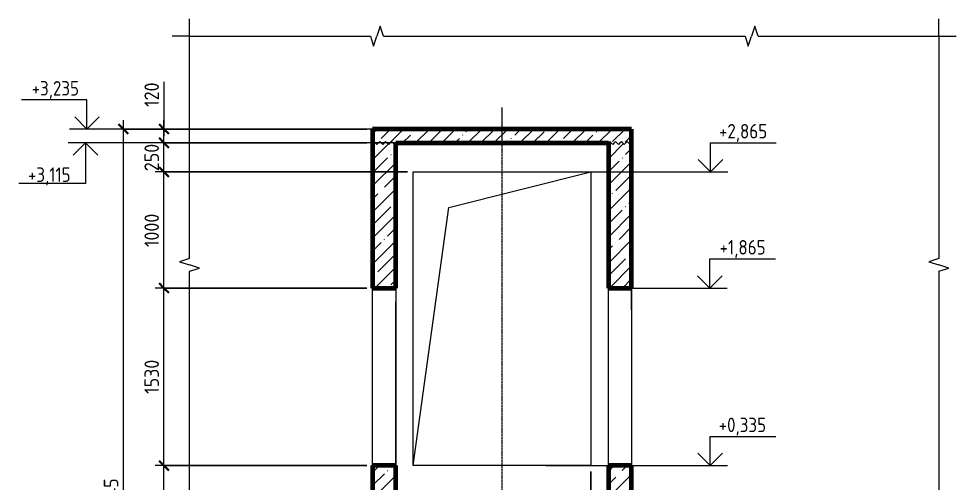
# Model space of a CAD drawing. Header units: millimetres. Extents: x -39853 to 12393, y -4903 to 80275.
# Drawn here: x -29423 to -21350, y 191 to 4185 of the extents above; entities that cross this region are included whole.
import ezdxf

# ---------------------------------------------------------------- set-up
doc = ezdxf.new("R2010")
doc.units = ezdxf.units.MM
doc.linetypes.add('02 Штрихпунктирная _20 мм_', pattern=[25, 20, -2.5, 0, -2.5])
for name, color, linetype, lineweight in [('AA_Dim', 7, 'Continuous', 9), ('AA_Dim-50', 7, 'Continuous', 9), ('AA_Oformlenie', 7, 'Continuous', 9), ('AA_Vinoska', 7, 'Continuous', 9), ('AA_Visotnaya otmetka', 7, 'Continuous', 9), ('AF_Okno', 7, 'Continuous', 20), ('AF_Perekritie', 7, 'Continuous', 60), ('AF_Perekritie_Опалубка', 253, 'Continuous', 20), ('AF_Stena', 7, 'Continuous', 20), ('AF_Stena_Опалубка', 253, 'Continuous', 20), ('Оси', 7, 'Continuous', 9)]:
    doc.layers.add(name, color=color, linetype=linetype, lineweight=lineweight)
doc.styles.add('ISOCPEUR_1', font='isocpeur.ttf', dxfattribs={"width": 0.85, "height": 125})
doc.styles.add('ISOCPEUR_4', font='isocpeur.ttf', dxfattribs={"width": 0.9, "height": 125})
doc.dimstyles.new('00_Точн_3_знака__прозр_', dxfattribs={"dimscale": 304.8, "dimtxt": 124.497647, "dimasz": 0.278871, "dimexe": 0.246063, "dimexo": 0.164042, "dimgap": 0.016404, "dimtad": 1, "dimdec": 3, "dimrnd": 0.001, "dimdsep": 46, "dimtxsty": 'ISOCPEUR_4', "dimblk1": 'OBLIQUE', "dimblk2": 'OBLIQUE', "dimsah": 1, "dimcen": 0.09, "dimdle": 0.246063, "dimazin": 0, "dimtfac": 1, "dimtdec": 4, "dimtix": 1, "dimtmove": 1, "dimatfit": 3, "dimfxl": 1, "dimtvp": 1, "dimtolj": 1, "dimtzin": 0, "dimlwd": 18, "dimlwe": 18, "dimarcsym": 2})
doc.dimstyles.new('00_Точн_3_знака__прозр__1', dxfattribs={"dimscale": 304.8, "dimtxt": 124.497647, "dimasz": 0.278871, "dimexe": 0.246063, "dimexo": 0.164042, "dimgap": 0.016404, "dimtad": 1, "dimdec": 3, "dimrnd": 0.001, "dimdsep": 46, "dimtxsty": 'ISOCPEUR_4', "dimblk1": 'OBLIQUE', "dimblk2": 'OBLIQUE', "dimsah": 1, "dimcen": 0.09, "dimdle": 0.246063, "dimazin": 0, "dimtfac": 1, "dimtdec": 4, "dimtix": 1, "dimtmove": 0, "dimatfit": 3, "dimfxl": 1, "dimtvp": 1, "dimtolj": 1, "dimtzin": 0, "dimlwd": 18, "dimlwe": 18, "dimarcsym": 2})
pattern_1 = [(45, (-26049.96, 825), (-112.253, 112.253), []), (45, (-25937.71, 825), (-112.253, 112.253), [198.438, -39.688, 1.676, -38.011])]

# ---------------------------------------------------------------- blocks, each defined once
blk = doc.blocks.new('231_Отверстие прямоугольное в стене _Окно_Стена_ - Отверстие прямоугольное с обрамлением-4186306-1-1 Опалубка')
at = {"layer": 'AF_Okno', "lineweight": 9}
for p, q in [((37144.9, 1676), (37144.9, 1865)), ((36944.9, 1619), (36944.9, 1746.5)), ((36944.9, 335), (36944.9, 1619))]:
    blk.add_line(p, q, dxfattribs=at)
blk = doc.blocks.new('231_Отверстие прямоугольное в стене _Окно_Стена_ - Отверстие прямоугольное с обрамлением-4186206-1-1 Опалубка')
at = {"layer": 'AF_Okno', "lineweight": 9}
for p, q in [((35570.9, 2559), (36794.9, 2865)), ((35264.9, 335), (35570.9, 2559))]:
    blk.add_line(p, q, dxfattribs=at)
blk = doc.blocks.new('231_Отверстие прямоугольное в стене _Окно_Стена_ - Отверстие прямоугольное с обрамлением-4186362-1-1 Опалубка')
at = {"layer": 'AF_Okno', "lineweight": 9}
for p, q in [((34914.9, 1676), (34914.9, 1865)), ((35114.9, 1619), (35114.9, 1746.5)), ((35114.9, 335), (35114.9, 1619))]:
    blk.add_line(p, q, dxfattribs=at)
blk = doc.blocks.new('011_Прямоугольник обрыва _ЭлУзла_ - 011_Прямоугольник обрыва _ЭлУзла_-4166529-1-1 Опалубка')
at = {"layer": 'AA_Oformlenie'}
for p, q in [((33338.8, 2120.1), (33338.8, 4035)), ((33338.8, 4035), (34896.8, 4035)), ((35008.1, 4035), (38122.7, 4035)), ((38234, 4035), (39790.6, 4035)), ((39790.6, 4035), (39790.6, 2120.1)), ((33338.8, -1822.4), (33338.8, 2008.7)), ((39790.6, 2008.7), (39790.6, -1822.4)), ((33338.8, -3850), (33338.8, -1933.8)), ((39790.6, -1933.8), (39790.6, -3850)), ((34896.8, -3850), (33338.8, -3850)), ((38122.7, -3850), (35008.1, -3850)), ((39790.6, -3850), (38234, -3850))]:
    blk.add_line(p, q, dxfattribs=at)
blk = doc.blocks.new('Последовательность узлов - 3мм масшт20 маскировка-904226-1-1 Опалубка')
at = {"layer": 'AA_Oformlenie'}
for p, q in [((36944.9, 3115), (36957.4, 3127.5)), ((36982.4, 3102.5), (36957.4, 3127.5)), ((36994.9, 3115), (36982.4, 3102.5)), ((36994.9, 3115), (37007.4, 3127.5)), ((37032.4, 3102.5), (37007.4, 3127.5)), ((37044.9, 3115), (37032.4, 3102.5)), ((37044.9, 3115), (37057.4, 3127.5)), ((37082.4, 3102.5), (37057.4, 3127.5)), ((37094.9, 3115), (37082.4, 3102.5)), ((37094.9, 3115), (37107.4, 3127.5)), ((37132.4, 3102.5), (37107.4, 3127.5)), ((37144.9, 3115), (37132.4, 3102.5))]:
    blk.add_line(p, q, dxfattribs=at)
blk = doc.blocks.new('DIMBLOCK22-1-1 Опалубка')
at = {"layer": 'AA_Dim-50', "lineweight": 18}
for p, q in [((-26425.9, 335), (-28246.9, 335)), ((-28171.9, -1650), (-28171.9, 335)), ((-28171.9, 335), (-26425.9, 335)), ((-27055.9, -1650), (-28246.9, -1650)), ((-28171.9, -1650), (-27055.9, -1650))]:
    blk.add_line(p, q, dxfattribs=at)
at = {"layer": 'AA_Dim-50', "lineweight": 30}
for p, q in [((-28171.9, 335), (-28214.4, 377.5)), ((-28171.9, 335), (-28129.4, 292.5)), ((-28171.9, -1650), (-28214.4, -1607.5)), ((-28171.9, -1650), (-28129.4, -1692.5))]:
    blk.add_line(p, q, dxfattribs=at)
at = {"layer": 'AA_Dim-50', "color": 0, "lineweight": 18, "insert": (-28340.3, -804.7), "char_height": 125, "width": 353.382, "attachment_point": 1, "rotation": 90, "line_spacing_factor": 1.149209, "style": 'ISOCPEUR_4'}
blk.add_mtext('1985', dxfattribs=at)
blk = doc.blocks.new('_Oblique')
at = {"color": 0, "linetype": 'ByBlock', "lineweight": -2}
blk.add_line((-0.5, -0.5), (0.5, 0.5), dxfattribs=at)
blk = doc.blocks.new('DIMBLOCK23-1-1 Опалубка')
at = {"layer": 'AA_Dim-50', "lineweight": 18}
for p, q in [((-26425.9, 1865), (-28246.9, 1865)), ((-28171.9, 335), (-28171.9, 1865)), ((-28171.9, 1865), (-26425.9, 1865)), ((-26425.9, 335), (-28246.9, 335)), ((-28171.9, 335), (-26425.9, 335))]:
    blk.add_line(p, q, dxfattribs=at)
at = {"layer": 'AA_Dim-50', "lineweight": 30}
for p, q in [((-28171.9, 1865), (-28214.4, 1907.5)), ((-28171.9, 1865), (-28129.4, 1822.5)), ((-28171.9, 335), (-28214.4, 377.5)), ((-28171.9, 335), (-28129.4, 292.5))]:
    blk.add_line(p, q, dxfattribs=at)
at = {"layer": 'AA_Dim-50', "color": 0, "lineweight": 18, "insert": (-28340.3, 952.8), "char_height": 125, "width": 353.382, "attachment_point": 1, "rotation": 90, "line_spacing_factor": 1.149209, "style": 'ISOCPEUR_4'}
blk.add_mtext('1530', dxfattribs=at)
blk = doc.blocks.new('DIMBLOCK24-1-1 Опалубка')
at = {"layer": 'AA_Dim-50', "lineweight": 30}
for p, q in [((-28171.9, 2865), (-28214.4, 2907.5)), ((-28171.9, 2865), (-28129.4, 2822.5)), ((-28171.9, 1865), (-28214.4, 1907.5)), ((-28171.9, 1865), (-28129.4, 1822.5))]:
    blk.add_line(p, q, dxfattribs=at)
at = {"layer": 'AA_Dim-50', "lineweight": 18}
for p, q in [((-26075.9, 2865), (-28246.9, 2865)), ((-28171.9, 1865), (-28171.9, 2865)), ((-28171.9, 2865), (-26075.9, 2865)), ((-26425.9, 1865), (-28246.9, 1865)), ((-28171.9, 1865), (-26425.9, 1865))]:
    blk.add_line(p, q, dxfattribs=at)
at = {"layer": 'AA_Dim-50', "color": 0, "lineweight": 18, "insert": (-28340.3, 2217.8), "char_height": 125, "width": 353.382, "attachment_point": 1, "rotation": 90, "line_spacing_factor": 1.149209, "style": 'ISOCPEUR_4'}
blk.add_mtext('1000', dxfattribs=at)
blk = doc.blocks.new('DIMBLOCK25-1-1 Опалубка')
at = {"layer": 'AA_Dim-50', "lineweight": 30}
for p, q in [((-28171.9, 3115), (-28214.4, 3157.5)), ((-28171.9, 3115), (-28129.4, 3072.5)), ((-28171.9, 2865), (-28214.4, 2907.5)), ((-28171.9, 2865), (-28129.4, 2822.5))]:
    blk.add_line(p, q, dxfattribs=at)
at = {"layer": 'AA_Dim-50', "lineweight": 18}
for p, q in [((-26425.9, 3115), (-28246.9, 3115)), ((-28171.9, 2865), (-28171.9, 3115)), ((-28171.9, 3115), (-26425.9, 3115)), ((-26075.9, 2865), (-28246.9, 2865)), ((-28171.9, 2865), (-26075.9, 2865))]:
    blk.add_line(p, q, dxfattribs=at)
at = {"layer": 'AA_Dim-50', "color": 0, "lineweight": 18, "insert": (-28340.3, 2871.5), "char_height": 125, "width": 284.429, "attachment_point": 1, "rotation": 90, "line_spacing_factor": 1.149209, "style": 'ISOCPEUR_4'}
blk.add_mtext('250', dxfattribs=at)
blk = doc.blocks.new('DIMBLOCK26-1-1 Опалубка')
at = {"layer": 'AA_Dim-50', "lineweight": 18}
for p, q in [((-28171.9, 3640.8), (-28171.9, 3375.3)), ((-28171.9, 3375.3), (-28171.9, 3175)), ((-28171.9, 3115), (-28171.9, 3310)), ((-26425.9, 3235), (-28246.9, 3235)), ((-28171.9, 3235), (-26425.9, 3235)), ((-26425.9, 3115), (-28246.9, 3115)), ((-28171.9, 3115), (-26425.9, 3115))]:
    blk.add_line(p, q, dxfattribs=at)
at = {"layer": 'AA_Dim-50', "lineweight": 30}
for p, q in [((-28171.9, 3235), (-28214.4, 3277.5)), ((-28171.9, 3235), (-28129.4, 3192.5)), ((-28171.9, 3115), (-28214.4, 3157.5)), ((-28171.9, 3115), (-28129.4, 3072.5))]:
    blk.add_line(p, q, dxfattribs=at)
at = {"layer": 'AA_Dim-50', "color": 0, "lineweight": 18, "insert": (-28340.3, 3425.3), "char_height": 125, "width": 258.572, "attachment_point": 1, "rotation": 90, "line_spacing_factor": 1.149209, "style": 'ISOCPEUR_4'}
blk.add_mtext('120', dxfattribs=at)
blk = doc.blocks.new('Высотные отметки - Стрелка вверх-400292-1-1 Опалубка')
at = {"layer": 'AA_Vinoska'}
for p, q in [((37821.5, 585), (38386.5, 585)), ((37821.5, 335), (37821.5, 585)), ((37821.5, 335), (37715.4, 441.1)), ((37821.5, 335), (37927.5, 441.1)), ((37671.5, 335), (37971.5, 335))]:
    blk.add_line(p, q, dxfattribs=at)
blk = doc.blocks.new('Высотные отметки - Стрелка вниз высокая-400290-1-1 Опалубка')
at = {"layer": 'AA_Vinoska'}
for p, q in [((32548.8, -3110), (32248.8, -3110)), ((32398.8, -3110), (32292.7, -3216.1)), ((32398.8, -3110), (32398.8, -3460)), ((32398.8, -3110), (32504.8, -3216.1)), ((32398.8, -3460), (31823.8, -3460))]:
    blk.add_line(p, q, dxfattribs=at)
blk = doc.blocks.new('DIMBLOCK33-1-1 Опалубка')
at = {"layer": 'AA_Dim-50', "lineweight": 18}
for p, q in [((-28521.9, -3185), (-28521.9, 3310)), ((-26425.9, 3235), (-28596.9, 3235)), ((-28521.9, 3235), (-26425.9, 3235)), ((-26525.9, -3110), (-28596.9, -3110)), ((-28521.9, -3110), (-26525.9, -3110))]:
    blk.add_line(p, q, dxfattribs=at)
at = {"layer": 'AA_Dim-50', "lineweight": 30}
for p, q in [((-28521.9, 3235), (-28564.4, 3277.5)), ((-28521.9, 3235), (-28479.4, 3192.5)), ((-28521.9, -3110), (-28564.4, -3067.5)), ((-28521.9, -3110), (-28479.4, -3152.5))]:
    blk.add_line(p, q, dxfattribs=at)
at = {"layer": 'AA_Dim-50', "color": 0, "lineweight": 18, "insert": (-28690.3, -101.5), "char_height": 125, "width": 393.604, "attachment_point": 1, "rotation": 90, "line_spacing_factor": 1.149209, "style": 'ISOCPEUR_4'}
blk.add_mtext('6345', dxfattribs=at)
blk = doc.blocks.new('DIMBLOCK37-1-1 Опалубка')
at = {"layer": 'AA_Dim-50', "lineweight": 18}
for p, q in [((-24495.9, 285), (-24495.9, -142.7)), ((-24495.9, -67.7), (-24495.9, 285)), ((-25260.9, -57.6), (-25260.9, -142.7)), ((-25260.9, -67.7), (-25260.9, -57.6)), ((-25260.9, -67.7), (-24495.9, -67.7))]:
    blk.add_line(p, q, dxfattribs=at)
at = {"layer": 'AA_Dim-50', "lineweight": 30}
for p, q in [((-25260.9, -67.7), (-25303.4, -110.2)), ((-25260.9, -67.7), (-25218.4, -25.2)), ((-24495.9, -67.7), (-24538.4, -110.2)), ((-24495.9, -67.7), (-24453.4, -25.2))]:
    blk.add_line(p, q, dxfattribs=at)
at = {"layer": 'AA_Dim-50', "color": 0, "lineweight": 18, "insert": (-24997, 100.6), "char_height": 125, "width": 284.429, "attachment_point": 1, "line_spacing_factor": 1.149209, "style": 'ISOCPEUR_4'}
blk.add_mtext('765', dxfattribs=at)
blk = doc.blocks.new('DIMBLOCK38-1-1 Опалубка')
at = {"layer": 'AA_Dim-50', "lineweight": 18}
for p, q in [((-24495.9, 285), (-24495.9, -142.7)), ((-24495.9, -67.7), (-24495.9, 285)), ((-24524.3, -391.9), (-24420.9, -67.7)), ((-24495.9, -67.7), (-24345.9, -67.7)), ((-24345.9, -57.6), (-24345.9, -142.7)), ((-24345.9, -67.7), (-24345.9, -57.6)), ((-24789.8, -391.9), (-24524.3, -391.9))]:
    blk.add_line(p, q, dxfattribs=at)
at = {"layer": 'AA_Dim-50', "lineweight": 30}
for p, q in [((-24495.9, -67.7), (-24538.4, -110.2)), ((-24495.9, -67.7), (-24453.4, -25.2)), ((-24345.9, -67.7), (-24388.4, -110.2)), ((-24345.9, -67.7), (-24303.4, -25.2))]:
    blk.add_line(p, q, dxfattribs=at)
at = {"layer": 'AA_Dim-50', "color": 0, "lineweight": 18, "insert": (-24789.8, -223.6), "char_height": 125, "width": 258.572, "attachment_point": 1, "line_spacing_factor": 1.149209, "style": 'ISOCPEUR_4'}
blk.add_mtext('150', dxfattribs=at)

msp = doc.modelspace()

# ---------------------------------------------------------------- hatches: boundary and pattern name
at = {"layer": 'AF_Perekritie', "lineweight": 9}
h = msp.add_hatch(dxfattribs=at)
h.set_pattern_fill('FP_4', color=256, style=0, pattern_type=2)
h.set_pattern_definition(pattern_1)
h.paths.add_polyline_path([(-26175.948, 3115), (-24345.948, 3115), (-24345.948, 3123), (-24145.948, 3123), (-24145.948, 3235), (-26375.948, 3235), (-26375.948, 3123), (-26175.948, 3123)])
at = {"layer": 'AF_Stena', "lineweight": 9}
h = msp.add_hatch(dxfattribs=at)
h.set_pattern_fill('FP_4', color=256, style=0, pattern_type=2)
h.set_pattern_definition(pattern_1)
h.paths.add_polyline_path([(-26375.4392, -2802), (-26175.948, -2802), (-26175.948, 335), (-26375.948, 335), (-26375.948, -2802)])
h.paths.add_polyline_path([(-26225.948, 1865), (-26175.948, 1865), (-26175.948, 3107), (-26375.948, 3107), (-26375.948, 1865), (-26275.948, 1865)])
h = msp.add_hatch(dxfattribs=at)
h.set_pattern_fill('FP_4', color=256, style=0, pattern_type=2)
h.set_pattern_definition(pattern_1)
h.paths.add_polyline_path([(-24195.948, -2802), (-24145.948, -2802), (-24145.948, 335), (-24345.948, 335), (-24345.948, -2802), (-24245.948, -2802)])
h.paths.add_polyline_path([(-24295.948, 1865), (-24145.948, 1865), (-24145.948, 3107), (-24345.948, 3107), (-24345.948, 1865)])

# ---------------------------------------------------------------- linework, layer by layer
at = {"layer": 'AA_Vinoska'}
for p, q in [((-27952.0032, 4035), (-27952.0032, 4185)), ((-26310.8994, 4121.6501), (-26339.0538, 4035)), ((-26282.7451, 4035), (-26310.8994, 4121.6501)), ((-23085.0006, 4121.6501), (-23113.1549, 4035)), ((-23056.8462, 4035), (-23085.0006, 4121.6501)), ((-21500.2055, 4035), (-21500.2055, 4185)), ((-27952.0032, 4035), (-28102.0032, 4035)), ((-26394.0538, 4035), (-26366.5538, 3948.3975)), ((-26366.5538, 3948.3975), (-26339.0538, 4035)), ((-23168.1549, 4035), (-23140.6549, 3948.3975)), ((-23140.6549, 3948.3975), (-23113.1549, 4035)), ((-21500.2055, 4035), (-21350.2055, 4035)), ((-27952.0032, 2120.0587), (-28038.6534, 2091.9043)), ((-21500.2055, 2120.0587), (-21586.8556, 2091.9043)), ((-28038.6534, 2091.9043), (-27952.0032, 2063.75)), ((-27865.4007, 2036.25), (-27952.0032, 2063.75)), ((-27952.0032, 2008.75), (-27865.4007, 2036.25)), ((-21586.8556, 2091.9043), (-21500.2055, 2063.75)), ((-21413.6029, 2036.25), (-21500.2055, 2063.75)), ((-21500.2055, 2008.75), (-21413.6029, 2036.25))]:
    msp.add_line(p, q, dxfattribs=at)
at = {"layer": 'AA_Visotnaya otmetka'}
for p, q in [((-25957.378, 3235), (-28834.9197, 3235)), ((-25957.378, 3235), (-25957.378, 3235)), ((-26153.9794, 3115), (-28847.5694, 3115)), ((-26153.9794, 3115), (-26153.9794, 3115)), ((-24751.4543, 2865), (-23466.7457, 2865)), ((-24751.4543, 2865), (-24751.4543, 2865)), ((-24276.4541, 1865), (-23471.7973, 1865)), ((-24276.4541, 1865), (-24276.4541, 1865)), ((-24884.0546, 335), (-23469.3457, 335)), ((-24884.0546, 335), (-24884.0546, 335))]:
    msp.add_line(p, q, dxfattribs=at)
at = {"layer": 'AF_Perekritie_Опалубка', "lineweight": 60}
for p, q in [((-24145.948, 3235), (-26375.948, 3235)), ((-26375.948, 3235), (-26375.948, 3115)), ((-24145.948, 3115), (-24145.948, 3235)), ((-26175.948, 3115), (-24345.948, 3115))]:
    msp.add_line(p, q, dxfattribs=at)
at = {"layer": 'AF_Stena_Опалубка'}
for p, q in [((-26375.948, -2810), (-26375.948, 3115)), ((-24345.948, 3115), (-26175.948, 3115)), ((-24345.948, -2810), (-24345.948, 3115)), ((-26025.948, 335), (-26025.948, 2865)), ((-26025.948, 2865), (-24495.948, 2865)), ((-24495.948, 2865), (-24495.948, 335)), ((-26375.948, 335), (-26375.948, 1865)), ((-26175.948, 1865), (-26175.948, 335)), ((-24345.948, 335), (-24345.948, 1865)), ((-24145.948, 1865), (-24145.948, 335)), ((-24495.948, 335), (-26025.948, 335))]:
    msp.add_line(p, q, dxfattribs=at)
at = {"layer": 'AF_Stena_Опалубка', "lineweight": 60}
for p, q in [((-26375.948, 3115), (-26375.948, 1865)), ((-26175.948, 1865), (-26175.948, 3115)), ((-24345.948, 3115), (-24345.948, 1865)), ((-24145.948, 1865), (-24145.948, 3115)), ((-26375.948, 1865), (-26175.948, 1865)), ((-24345.948, 1865), (-24145.948, 1865)), ((-26175.948, 335), (-26375.948, 335)), ((-26375.948, 335), (-26375.948, -2810)), ((-26175.948, -2810), (-26175.948, 335)), ((-24145.948, 335), (-24345.948, 335)), ((-24345.948, 335), (-24345.948, -2810)), ((-24145.948, -2810), (-24145.948, 335))]:
    msp.add_line(p, q, dxfattribs=at)
at = {"layer": 'Оси'}
msp.add_line((-25260.948, 3170.7468), (-25260.948, 3420.7468), dxfattribs=at)
at = {"layer": 'Оси', "linetype": '02 Штрихпунктирная _20 мм_'}
msp.add_line((-25260.948, -4253.3013), (-25260.948, 3170.7468), dxfattribs=at)

# ---------------------------------------------------------------- block references
at = {"layer": 'AA_Oformlenie'}
for name, p in [('011_Прямоугольник обрыва _ЭлУзла_ - 011_Прямоугольник обрыва _ЭлУзла_-4166529-1-1 Опалубка', (-61290.8223, 0)), ('Последовательность узлов - 3мм масшт20 маскировка-904226-1-1 Опалубка', (-63320.8223, 0)), ('Последовательность узлов - 3мм масшт20 маскировка-904226-1-1 Опалубка', (-61290.8223, 0))]:
    msp.add_blockref(name, p, dxfattribs=at)
at = {"layer": 'AA_Vinoska'}
msp.add_blockref('Высотные отметки - Стрелка вверх-400292-1-1 Опалубка', (-61290.8223, 0), dxfattribs=at)
at = {"layer": 'AA_Visotnaya otmetka', "extrusion": (0, 0, -1)}
msp.add_blockref('Высотные отметки - Стрелка вверх-400292-1-1 Опалубка', (-8986.5568, 2900), dxfattribs=at)
at = {"layer": 'AA_Visotnaya otmetka'}
for name, p in [('Высотные отметки - Стрелка вниз высокая-400290-1-1 Опалубка', (-61246.3407, 6225)), ('Высотные отметки - Стрелка вверх-400292-1-1 Опалубка', (-61288.2223, 2530)), ('Высотные отметки - Стрелка вверх-400292-1-1 Опалубка', (-61293.2738, 1530))]:
    msp.add_blockref(name, p, dxfattribs=at)
at = {"layer": 'AF_Okno'}
msp.add_blockref('231_Отверстие прямоугольное в стене _Окно_Стена_ - Отверстие прямоугольное с обрамлением-4186206-1-1 Опалубка', (-61290.8223, 0), dxfattribs=at)
at = {"layer": 'AF_Okno', "lineweight": 9}
for name in ['231_Отверстие прямоугольное в стене _Окно_Стена_ - Отверстие прямоугольное с обрамлением-4186362-1-1 Опалубка', '231_Отверстие прямоугольное в стене _Окно_Стена_ - Отверстие прямоугольное с обрамлением-4186306-1-1 Опалубка']:
    msp.add_blockref(name, (-61290.8223, 0), dxfattribs=at)

# ---------------------------------------------------------------- texts
at = {"layer": 'AA_Visotnaya otmetka', "char_height": 125, "attachment_point": 1, "line_spacing_factor": 1.149209, "style": 'ISOCPEUR_1'}
for s, insert, width in [('+3,235', (-29311.5926, 3648.307), 484.01503), ('+2,865', (-23393.4187, 3278.307), 484.01503), ('+3,115', (-29343.0791, 2903.8884), 433.22333), ('+1,865', (-23387.8886, 2278.307), 458.61918), ('+0,335', (-23396.0187, 748.307), 484.01503)]:
    msp.add_mtext(s, dxfattribs=dict(at, insert=insert, width=width))

# ---------------------------------------------------------------- dimensions: what is measured, and where the dimension line sits
at = {"layer": 'AA_Dim', "lineweight": 18}
dim = msp.add_linear_dim(base=(-28171.9444, 3235), p1=(-26375.948, 3115), p2=(-26375.948, 3235), angle=90, dimstyle='00_Точн_3_знака__прозр_', override={"dimpost": '<>', "dimfxl": 120}, dxfattribs=at)
dim.commit()
dim.dimension.update_dxf_attribs({"geometry": 'DIMBLOCK26-1-1 Опалубка', "text_midpoint": (-28256.918, 3554.6075), "dimtype": 160, "text_rotation": 90})
for base, p1, p2, override, picture, middle in [((-28521.9444, 3235), (-26475.948, -3110), (-26375.948, 3235), {"dimpost": '<>', "dimfxl": 6345.787973}, 'DIMBLOCK33-1-1 Опалубка', (-28589.4444, 62.5)), ((-28171.9444, 3115), (-26025.948, 2865), (-26375.948, 3115), {"dimpost": '<>', "dimfxl": 430.116263}, 'DIMBLOCK25-1-1 Опалубка', (-28239.4444, 2990)), ((-28171.9444, 2865), (-26375.948, 1865), (-26025.948, 2865), {"dimpost": '<>', "dimfxl": 1059.481005}, 'DIMBLOCK24-1-1 Опалубка', (-28239.4444, 2365)), ((-28171.9444, 1865), (-26375.948, 335), (-26375.948, 1865), {"dimpost": '<>', "dimfxl": 1530}, 'DIMBLOCK23-1-1 Опалубка', (-28239.4444, 1100)), ((-28171.9444, 335), (-27005.948, -1650), (-26375.948, 335), {"dimpost": '<>', "dimfxl": 2082.576529}, 'DIMBLOCK22-1-1 Опалубка', (-28239.4444, -657.5))]:
    dim = msp.add_linear_dim(base=base, p1=p1, p2=p2, angle=90, dimstyle='00_Точн_3_знака__прозр__1', override=override, dxfattribs=at)
    dim.commit()
    dim.dimension.update_dxf_attribs({"geometry": picture, "text_midpoint": middle})
dim = msp.add_linear_dim(base=(-24495.948, -67.7389), p1=(-25260.948, -7.6348), p2=(-24495.948, 335), dimstyle='00_Точн_3_знака__прозр__1', override={"dimpost": '<>', "dimfxl": 838.22648}, dxfattribs=at)
dim.commit()
dim.dimension.update_dxf_attribs({"geometry": 'DIMBLOCK37-1-1 Опалубка', "text_midpoint": (-24878.448, -0.2389)})
dim = msp.add_linear_dim(base=(-24345.948, -67.7389), p1=(-24495.948, 335), p2=(-24345.948, -7.6348), dimstyle='00_Точн_3_знака__прозр_', override={"dimpost": '<>', "dimfxl": 374.030256}, dxfattribs=at)
dim.commit()
dim.dimension.update_dxf_attribs({"geometry": 'DIMBLOCK38-1-1 Опалубка', "text_midpoint": (-24660.4871, -306.9369), "dimtype": 160})

doc.saveas('drawing.dxf')
